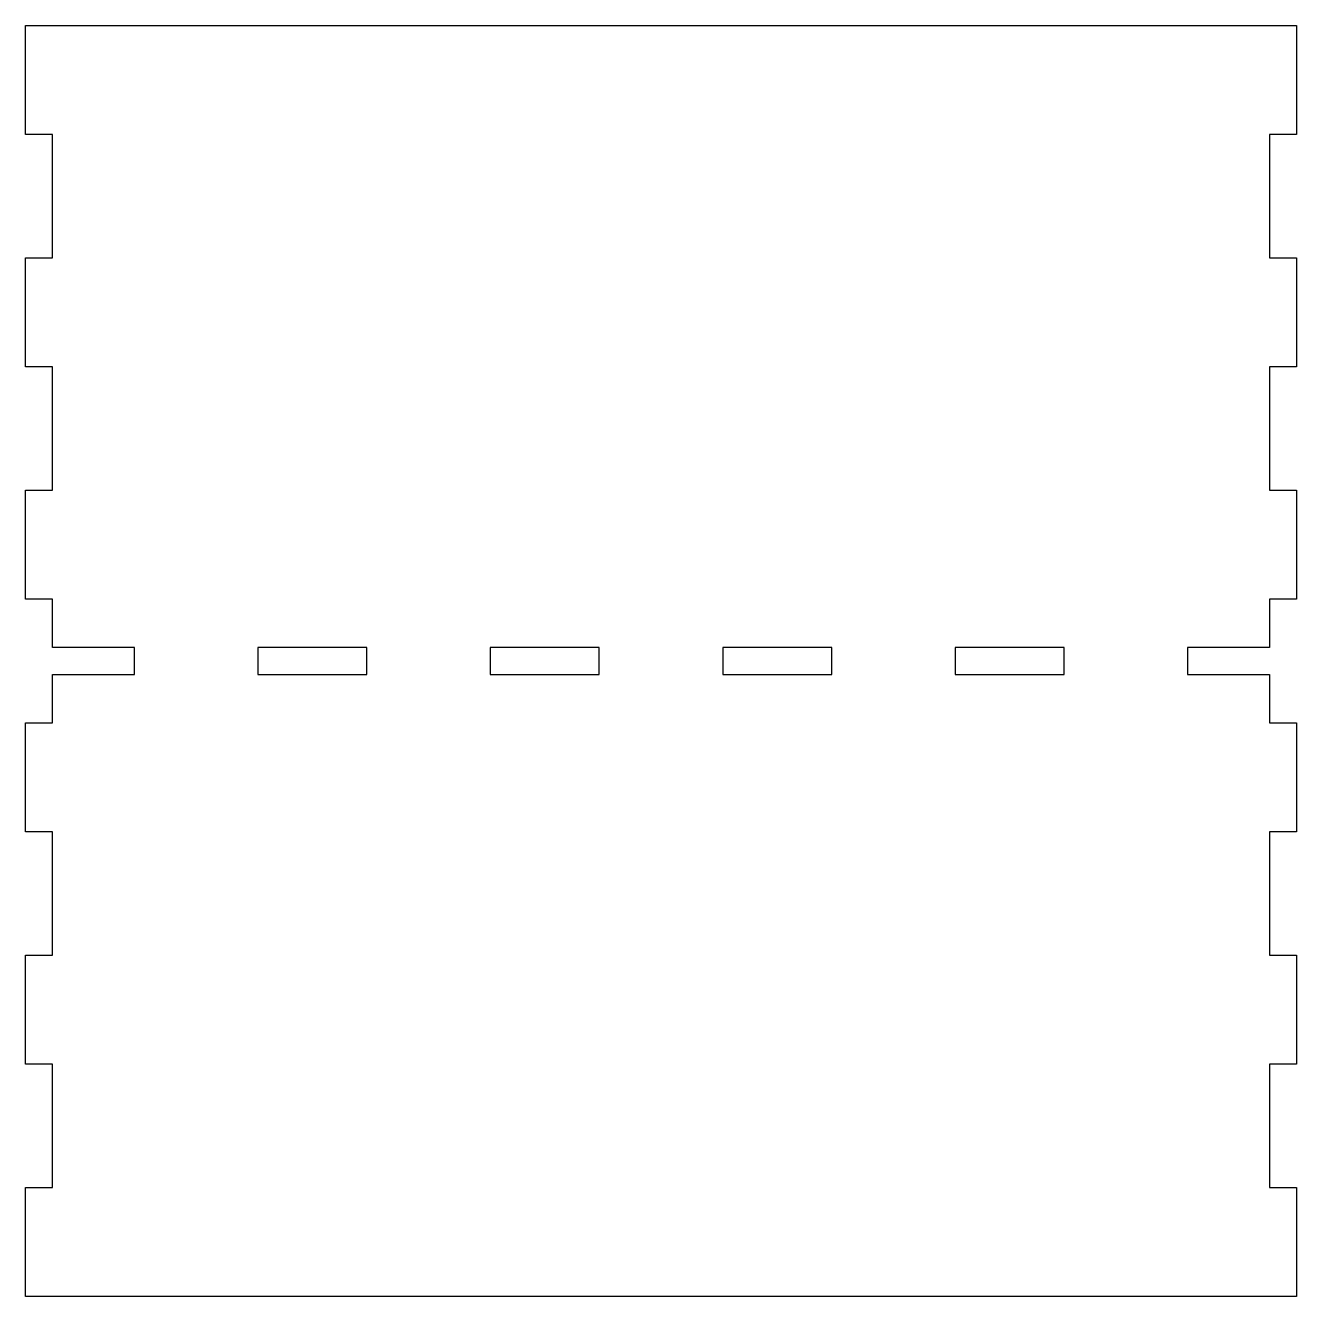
# Model space of a CAD drawing. Header units: millimetres. Extents: x -280 to 0, y -280 to 0.
import ezdxf

# ---------------------------------------------------------------- set-up
doc = ezdxf.new("R2010")
doc.units = ezdxf.units.MM
doc.layers.get('0').update_dxf_attribs({"linetype": 'CONTINUOUS'})

msp = doc.modelspace()

# ---------------------------------------------------------------- linework, layer by layer
for points in [[(-274, -126.4), (-280, -126.4), (-280, -102.4), (-274, -102.4), (-274, -75.2), (-280, -75.2), (-280, -51.2), (-274, -51.2), (-274, -24), (-280, -24), (-280, 0), (0, 0), (0, -24), (-6, -24), (-6, -51.2), (0, -51.2), (0, -75.2), (-6, -75.2), (-6, -102.4), (0, -102.4), (0, -126.4), (-6, -126.4), (-6, -137), (-24, -137), (-24, -143), (-6, -143), (-6, -153.6), (0, -153.6), (0, -177.6), (-6, -177.6), (-6, -204.8), (0, -204.8), (0, -228.8), (-6, -228.8), (-6, -256), (0, -256), (0, -280), (-280, -280), (-280, -256), (-274, -256), (-274, -228.8), (-280, -228.8), (-280, -204.8), (-274, -204.8), (-274, -177.6), (-280, -177.6), (-280, -153.6), (-274, -153.6), (-274, -143), (-256, -143), (-256, -137), (-274, -137)], [(-228.8, -137), (-228.8, -143), (-204.8, -143), (-204.8, -137)], [(-177.6, -137), (-177.6, -143), (-153.6, -143), (-153.6, -137)], [(-126.4, -137), (-126.4, -143), (-102.4, -143), (-102.4, -137)], [(-75.2, -137), (-75.2, -143), (-51.2, -143), (-51.2, -137)]]:
    msp.add_lwpolyline(points, close=True)

doc.saveas('drawing.dxf')
